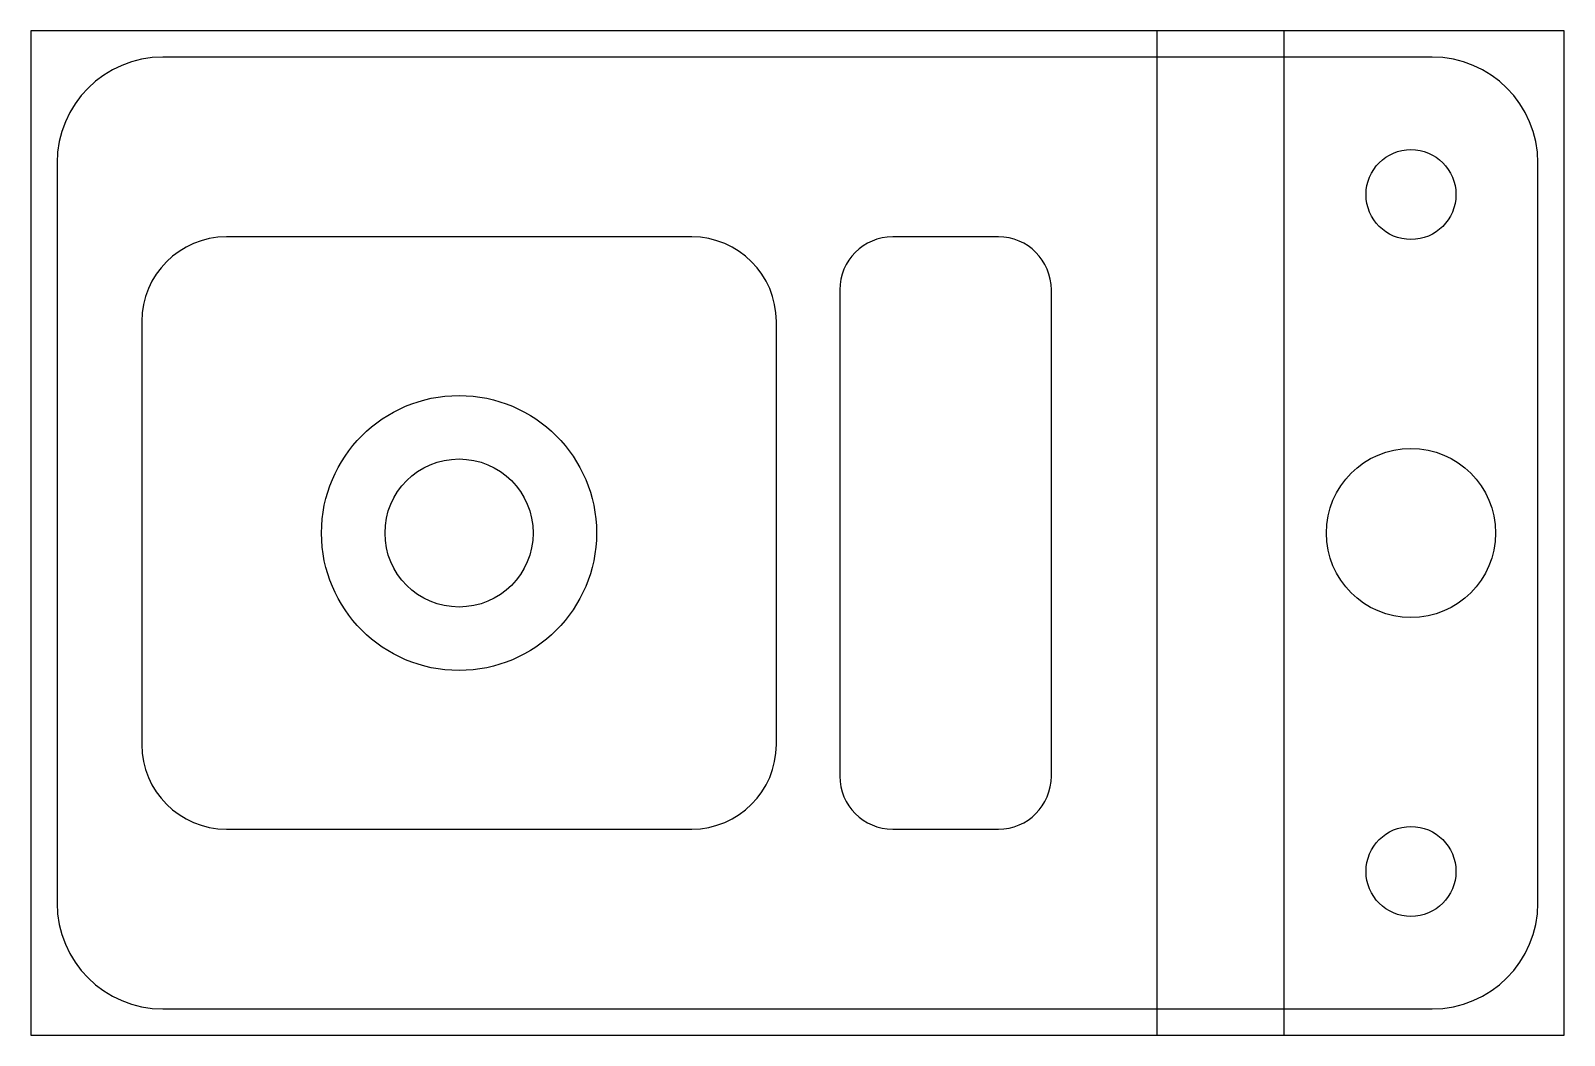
# Model space of a CAD drawing. Header units: millimetres. Extents: x -72 to 72, y -48 to 48.
import ezdxf

# ---------------------------------------------------------------- set-up
doc = ezdxf.new("R2010")
doc.units = ezdxf.units.MM
for name, color, linetype in [('A_OUTSIDE_WALL_Z-22', 2, 'CONTINUOUS'), ('B_MAIN_POCKET_Z-18', 3, 'CONTINUOUS'), ('BLANK', 1, 'CONTINUOUS'), ('C_BOSS_IN_THE_POCKET', 4, 'CONTINUOUS'), ('D_BORE_IN_THE_BOSS_Z-12', 5, 'CONTINUOUS'), ('E_NARROW_POCKET_Z-8', 6, 'CONTINUOUS'), ('F_CHANNEL_Z-10', 1, 'CONTINUOUS'), ('G_PORT_BORE_Z-20', 2, 'CONTINUOUS'), ('H_FIXING_HOLES_Z-20', 3, 'CONTINUOUS')]:
    doc.layers.add(name, color=color, linetype=linetype)

msp = doc.modelspace()

# ---------------------------------------------------------------- linework, layer by layer
at = {"layer": 'A_OUTSIDE_WALL_Z-22'}
for p, q in [((60, 45), (-60, 45)), ((-70, 35), (-70, -35)), ((70, -35), (70, 35)), ((-60, -45), (60, -45))]:
    msp.add_line(p, q, dxfattribs=at)
for centre, start, end in [((-60, 35), 90, 180), ((60, 35), 0, 90), ((-60, -35), 180, 270), ((60, -35), 270, 0)]:
    msp.add_arc(centre, 10, start, end, dxfattribs=at)
at = {"layer": 'B_MAIN_POCKET_Z-18'}
for p, q in [((-10, 28), (-54, 28)), ((-62, 20), (-62, -20)), ((-2, -20), (-2, 20)), ((-54, -28), (-10, -28))]:
    msp.add_line(p, q, dxfattribs=at)
for centre, start, end in [((-54, 20), 90, 180), ((-10, 20), 0, 90), ((-54, -20), 180, 270), ((-10, -20), 270, 0)]:
    msp.add_arc(centre, 8, start, end, dxfattribs=at)
at = {"layer": 'BLANK'}
for p, q in [((72.5, 47.5), (-72.5, 47.5)), ((-72.5, 47.5), (-72.5, -47.5)), ((72.5, -47.5), (72.5, 47.5)), ((-72.5, -47.5), (72.5, -47.5))]:
    msp.add_line(p, q, dxfattribs=at)
at = {"layer": 'C_BOSS_IN_THE_POCKET'}
msp.add_circle((-32, 0), 13, dxfattribs=at)
at = {"layer": 'D_BORE_IN_THE_BOSS_Z-12'}
msp.add_circle((-32, 0), 7, dxfattribs=at)
at = {"layer": 'E_NARROW_POCKET_Z-8'}
for p, q in [((19, 28), (9, 28)), ((4, 23), (4, -23)), ((24, -23), (24, 23)), ((9, -28), (19, -28))]:
    msp.add_line(p, q, dxfattribs=at)
for centre, start, end in [((9, 23), 90, 180), ((19, 23), 0, 90), ((9, -23), 180, 270), ((19, -23), 270, 0)]:
    msp.add_arc(centre, 5, start, end, dxfattribs=at)
at = {"layer": 'F_CHANNEL_Z-10'}
for p, q in [((34, -47.5), (34, 47.5)), ((46, -47.5), (46, 47.5))]:
    msp.add_line(p, q, dxfattribs=at)
at = {"layer": 'G_PORT_BORE_Z-20'}
msp.add_circle((58, 0), 8, dxfattribs=at)
at = {"layer": 'H_FIXING_HOLES_Z-20'}
for centre in [(58, 32), (58, -32)]:
    msp.add_circle(centre, 4.25, dxfattribs=at)

doc.saveas('drawing.dxf')
